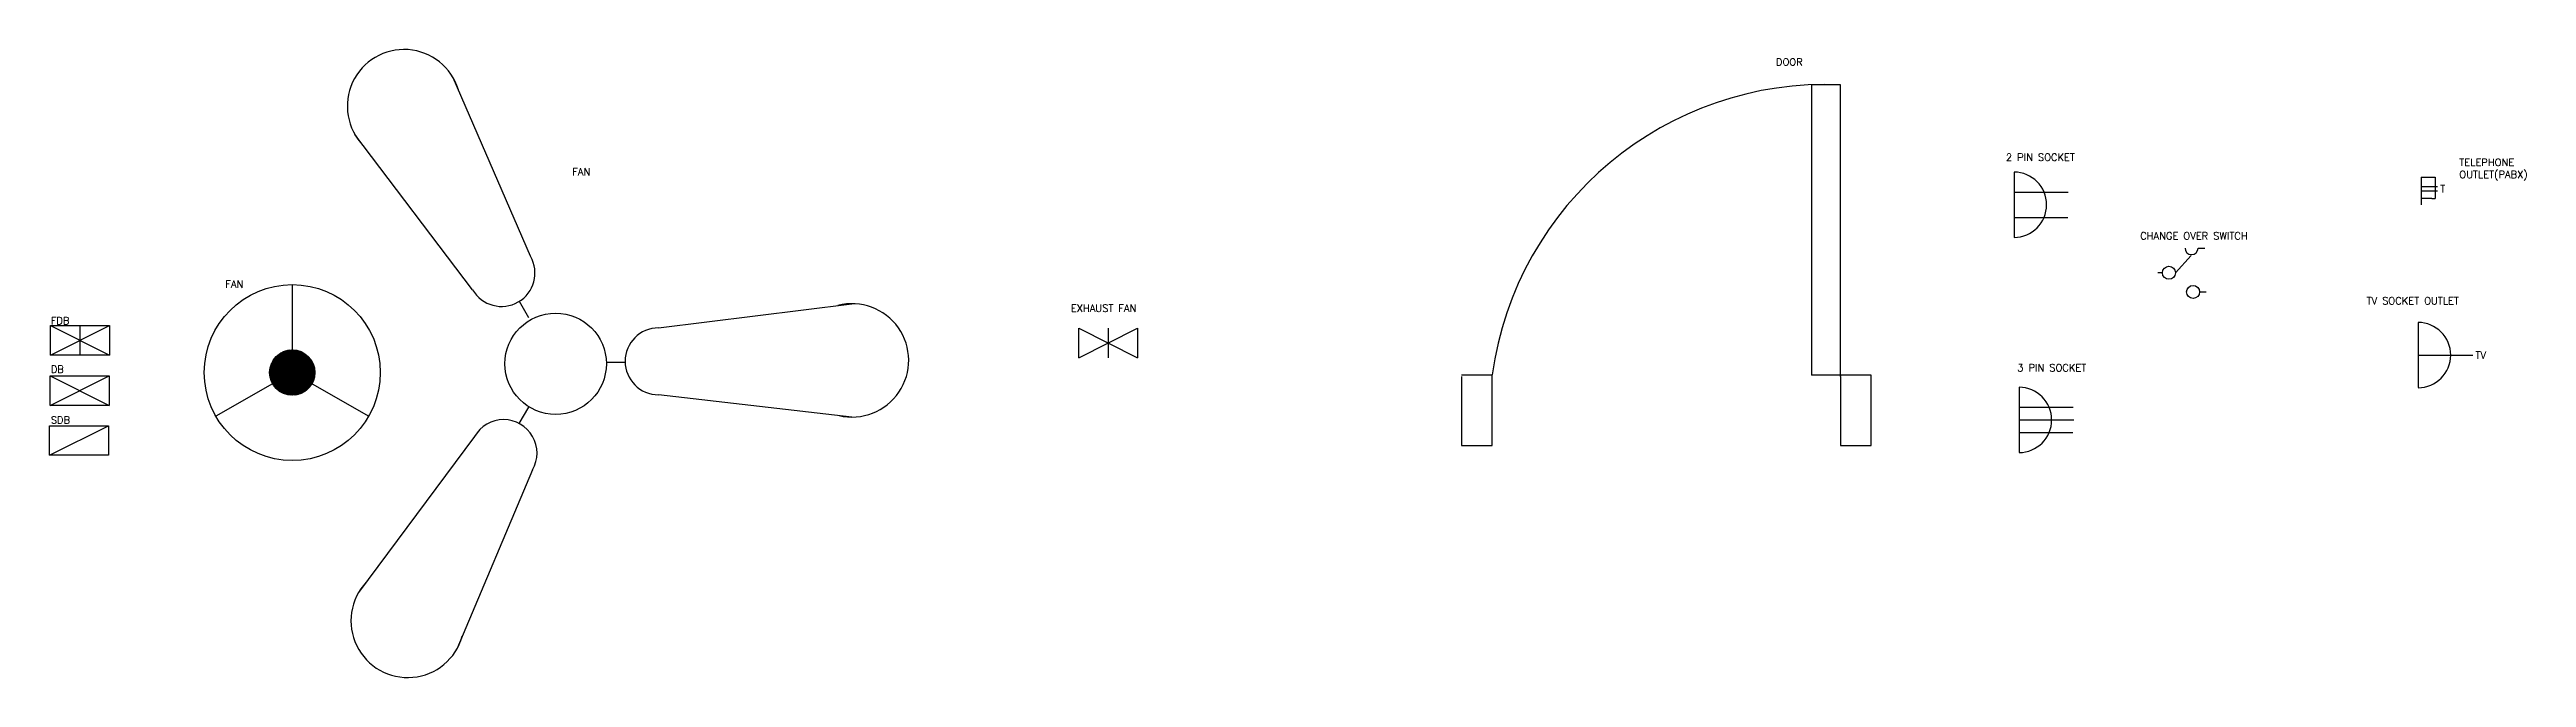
# Model space of a CAD drawing. Header units: inches. Extents: x -1266 to 1172, y -770 to 654.
# Drawn here: x 628.9 to 970.4, y -770.5 to -683.8 of the extents above; entities that cross this region are included whole.
import ezdxf

# ---------------------------------------------------------------- set-up
doc = ezdxf.new("R2010")
doc.units = ezdxf.units.IN
doc.header["$LTSCALE"] = 20
doc.header["$MEASUREMENT"] = 0
doc.layers.get('0').update_dxf_attribs({"color": 36})
doc.styles.get("Standard").update_dxf_attribs({"font": 'simplex.shx', "height": 12})

msp = doc.modelspace()

# ---------------------------------------------------------------- hatches: boundary and pattern name
h = msp.add_hatch()
h.set_pattern_fill('ANSI31')
h.set_pattern_definition([(45, (601.4193, -760.11185), (-0.08838835, 0.08838835), [])])
h.paths.add_polyline_path([(659.22, -728.38, 1), (665.48, -728.38, 1)])

# ---------------------------------------------------------------- linework, layer by layer
for p, q in [((695.19, -712.34), (684.53, -687.72)), ((875.77, -688.67), (871.77, -688.67)), ((871.77, -688.67), (871.77, -728.72)), ((875.77, -728.72), (875.77, -688.67)), ((687.21, -716.95), (670.99, -695.54)), ((899.71, -700.74), (899.71, -709.73)), ((955.84, -701.41), (955.84, -705.23)), ((955.84, -701.41), (957.29, -701.41)), ((955.84, -702.69), (958.07, -702.69)), ((955.84, -703.32), (958.07, -703.32)), ((957.29, -701.41), (957.78, -701.41)), ((957.78, -701.41), (957.78, -704.37)), ((899.71, -703.49), (907.17, -703.49)), ((957.29, -704.37), (955.84, -704.37)), ((957.29, -704.37), (957.78, -704.37)), ((899.71, -706.98), (907.11, -706.98)), ((921.97, -714.62), (924.11, -712.22)), ((924.18, -712.1), (924.18, -712.1)), ((925.08, -711.21), (926, -711.21)), ((662.35, -716.25), (662.35, -725.25)), ((920.17, -714.62), (919.52, -714.62)), ((693.64, -718.55), (694.93, -720.8)), ((694.6, -720.09), (694.6, -720.09)), ((712.85, -722.22), (739.51, -718.88)), ((925.29, -717.26), (926.18, -717.26)), ((629.02, -721.89), (637.15, -721.89)), ((629.02, -725.97), (629.02, -721.89)), ((629.02, -721.89), (637.15, -725.97)), ((633.08, -721.89), (633.08, -725.97)), ((637.15, -721.89), (637.15, -725.97)), ((770.77, -726.34), (770.77, -722.27)), ((770.77, -722.27), (778.89, -726.34)), ((774.83, -722.27), (774.83, -726.34)), ((778.89, -722.27), (778.89, -726.34)), ((955.41, -721.47), (955.41, -730.46)), ((637.15, -725.97), (629.02, -725.97)), ((708.25, -726.99), (705.65, -726.99)), ((706.43, -727.05), (706.43, -727.05)), ((955.41, -725.97), (962.95, -725.97)), ((628.99, -728.83), (637.11, -728.83)), ((628.99, -732.91), (628.99, -728.83)), ((628.99, -728.83), (637.11, -732.91)), ((637.11, -728.83), (637.11, -732.91)), ((659.63, -729.94), (651.83, -734.42)), ((665.07, -729.93), (672.89, -734.38)), ((827.76, -728.72), (823.52, -728.72)), ((823.52, -728.94), (823.52, -738.44)), ((827.76, -738.44), (827.76, -728.72)), ((875.77, -728.72), (871.77, -728.72)), ((880.01, -728.72), (875.77, -728.72)), ((875.77, -728.72), (875.77, -728.83)), ((875.77, -728.94), (875.77, -728.77)), ((875.77, -728.94), (875.77, -738.44)), ((880.01, -738.44), (880.01, -728.72)), ((900.4, -730.42), (900.4, -739.41)), ((637.11, -732.91), (628.99, -732.91)), ((693.64, -735.42), (694.94, -733.18)), ((694.49, -733.82), (694.49, -733.82)), ((712.85, -731.43), (739.51, -734.51)), ((900.4, -733.17), (907.87, -733.17)), ((628.89, -735.72), (637.01, -735.72)), ((628.89, -739.8), (628.89, -735.72)), ((637.01, -735.72), (637.01, -739.8)), ((687.49, -737.19), (671.49, -758.73)), ((900.4, -734.92), (907.94, -734.92)), ((900.4, -736.66), (907.81, -736.66)), ((637.01, -739.8), (628.89, -739.8)), ((823.52, -738.44), (827.76, -738.44)), ((875.77, -738.44), (880.01, -738.44)), ((695.47, -741.79), (685.03, -766.55))]:
    msp.add_line(p, q)
for points in [[(629.02, -725.97), (637.15, -721.89)], [(770.77, -726.34), (778.89, -722.27)], [(628.99, -732.91), (637.11, -728.83)], [(628.89, -739.8), (637.01, -735.72)]]:
    msp.add_lwpolyline(points)
for centre, radius in [((662.35, -728.38), 12.13), ((921.07, -714.62), 0.898), ((924.4, -717.26), 0.898), ((698.66, -727.17), 6.99), ((662.35, -728.38), 3.13)]:
    msp.add_circle(centre, radius)
for centre, radius, start, end in [((677.76, -691.63), 7.82, 16.8071, 224.2774), ((873.77, -735.08), 46.45, 87.5324, 172.1217), ((899.71, -705.23), 4.5, 270, 90), ((691.2, -714.65), 4.61, 210, 30), ((924.18, -711.21), 0.898, 180, 0), ((739.51, -726.7), 7.82, 256.8071, 104.2774), ((712.85, -726.83), 4.61, 90, 270), ((955.41, -725.97), 4.5, 270, 90), ((900.4, -734.92), 4.5, 270, 90), ((691.48, -739.49), 4.61, 330, 150), ((678.26, -762.64), 7.82, 136.8071, 344.2774)]:
    msp.add_arc(centre, radius, start, end)

# ---------------------------------------------------------------- texts
at = {"char_height": 1, "attachment_point": 1}
for s, width, heights, insert in [('DOOR', 19.3094, [0.2], (866.89, -685.04)), ('2 PIN SOCKET', 19.3094, [0.2], (898.59, -698.18)), ('FAN', 19.3094, [0.2], (700.95, -700.18)), ('T', 1.9073, [0], (958.47, -702.55)), ('CHANGE OVER SWITCH', 19.3094, [0.2], (917.1, -709.03)), ('FAN', 19.3094, [0.2], (653.12, -715.68)), ('EXHAUST FAN', 19.3094, [0.2], (769.68, -719)), ('TV SOCKET OUTLET', 19.3094, [0.2], (948.32, -717.98)), ('\\pt0,4,6,28;FDB', 19.3094, [0.2], (629.06, -720.73)), ('3 PIN SOCKET', 19.3094, [0.2], (900.16, -727.22)), ('TV', 2.3519, [0], (963.33, -725.47)), ('\\pt0,4,6,28;DB', 19.3094, [0.2], (629.06, -727.43)), ('\\pt0,4,6,28;SDB', 19.3094, [0.2], (629.06, -734.43))]:
    msp.add_mtext_dynamic_manual_height_columns(s, width=width, gutter_width=1, heights=heights, dxfattribs=dict(at, insert=insert))
note = msp.add_mtext_dynamic_manual_height_columns('TELEPHONE ', width=8.4038, gutter_width=1, heights=[0.2, 0], dxfattribs=dict(insert=(951.69, -698.88), char_height=1, attachment_point=1))
for column, words in zip(note.columns.linked_columns, ['OUTLET(PABX)']):
    column.text = words

doc.saveas('drawing.dxf')
